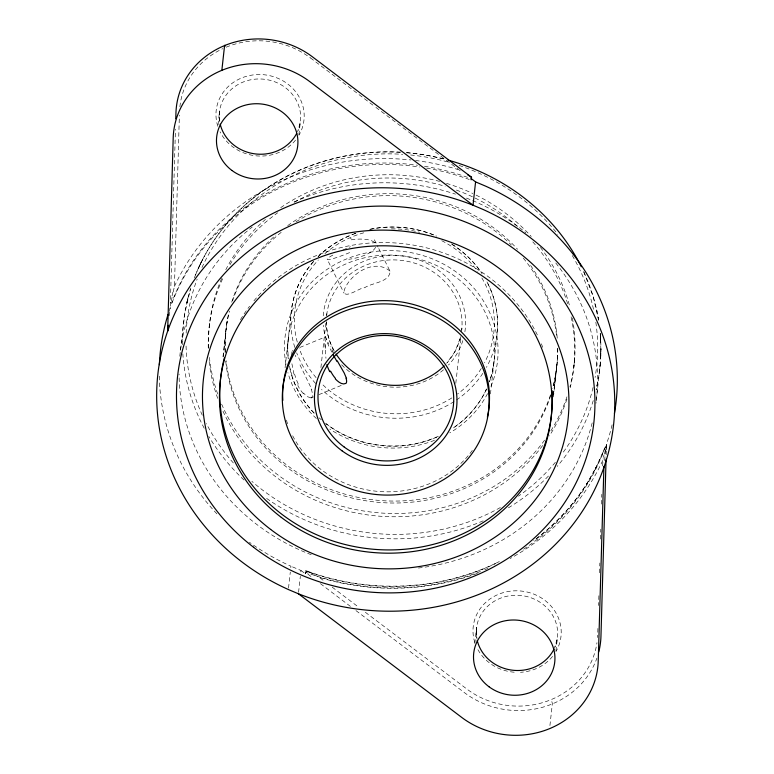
<?xml version="1.0" encoding="UTF-8"?>
<svg xmlns="http://www.w3.org/2000/svg" width="774" height="774" viewBox="0 0 774 774"><rect width="100%" height="100%" fill="white"/><g stroke="black" fill="none" stroke-linecap="round" stroke-linejoin="round"><path stroke-width="0.58" stroke-dasharray="3.87 2.9" d="M324.741 343.375L325.96 358.343M169.371 315.599L170.241 307.501M170.28 306.194L175.456 129.152M173.202 291.904L174.45 286.399L179.375 115.171M601.514 504.106L601.795 494.286M602.578 465.929L603.149 458.672M606.177 454.87L606.342 444.537A229.259 211.495 6.3 0 0 612.36 423.726M599.55 572.808L599.84 562.998M600.527 539.004L600.808 529.184M598.883 595.719L598.592 605.529M597.905 628.43L597.702 634.98A80.467 74.236 6.3 0 1 597.518 637.544M305.275 571.376L305.333 573.776L305.546 572.373L312.067 577.317M600.082 366.044L600.885 349.2L600.682 358.033L600.914 349.993L600.227 333.284L600.779 341.944L600.295 333.904M574.153 363.519L574.724 357.511L573.727 367.853L573.911 366.121M288.344 338.199L287.715 346.452L288.218 358.73M326.628 315.937L326.88 313.605M461.527 331.649L461.894 328.157M180.468 350.38L184.851 312.851L190.394 289.37M218.045 124.875L219.564 111.021L219.584 120.957L219.506 120.454M474.81 643.465L476.591 627.298L476.242 633.548L476.271 629.842L476.997 639.063M170.377 302.615L171.712 303.292L172.186 301.473A229.259 211.495 6.3 0 1 417.563 165.239M222.999 356.804L225.708 332.181M223.193 356.795L227.188 320.968M298.899 134.811L300.302 122.186L298.116 130.148M285.074 367.805L291.372 310.684C293.51 292.291 301.628 274.722 314.012 260.983M288.528 588.066L290.298 572.044M290.782 567.681L290.937 566.22A229.259 211.495 6.3 0 1 249.431 542.284M320.92 367.582L325.835 323.097M298.571 592.323L300.341 576.301M300.825 571.928L300.989 570.477L290.937 566.22M480.451 571.483A229.259 211.495 6.3 0 1 306.223 572.489L306.388 571.038A229.259 211.495 6.3 0 0 495.776 563.491M455.809 383.324L460.859 337.648M490.464 393.966L497.208 332.83C498.949 315.192 495.147 297.139 486.788 281.543M553.391 395.108L555.742 373.794M553.458 394.817L557.512 358.101M553.42 396.975L556.787 366.489M555.926 651.079L557.328 638.453L554.735 647.538L555.268 646.222M549.927 725.557L552.317 703.905A3.396 0.668 67.6 0 0 551.03 699.735M596.222 401.058L600.121 365.086L599.124 374.026M523.601 549.192A229.259 211.495 6.3 0 0 595.622 469.528L601.969 455.905L604.707 448.001A229.259 211.495 6.3 0 1 534.302 540.329M604.571 460.559L606.342 444.537M606.361 448.31C606.971 451.348 605.52 447.759 604.571 449.394M209.203 326.909L209.744 322.129M494.102 361.023L492.012 373.252L489.603 381.398L490.358 379.173M305.072 573.128L306.156 572.46M171.315 301.173L172.283 296.268M596.86 386.265L597.925 380.953L596.144 389.825M605.752 446.704L605.529 447.769M603.962 455.102L603.43 457.473M460.143 338.538L454.909 351.648L446.637 363.296M194.342 277.943C206.281 246.625 227.082 218.907 253.243 198.038M297.516 131.657L298.251 129.945M172.002 302.982L172.022 302.924A229.259 211.495 6.3 0 1 419.721 167.01M486.014 390.115L486.585 388.935C479.416 404.773 466.974 418.686 453.458 427.741M318.153 256.629C328.108 246.78 340.212 239.166 353.283 234.193M605.384 446.898L594.684 470.195L596.473 466.664L586.489 484.321L588.646 480.77C574.569 504.048 555.064 524.859 533.683 540.639M257.452 194.758C298.106 163.836 350.167 149.13 400.99 152.139M253.098 198.154L257.597 194.651M496.327 563.017L499.365 561.537M495.312 563.511C436.449 591.317 366.45 593.387 305.643 570.515M438.384 436.217C402.306 452.877 357.385 447.836 325.931 423.552M350.283 238.789L351.202 238.411M299.838 347.458L325.544 336.854L328.737 344.072M311.274 397.788L313.451 396.888M318.878 394.653L343.869 384.339M354.153 233.845L355.924 233.226M370.398 229.239C391.47 224.944 413.78 226.976 433.74 234.967M310.906 397.846L307.549 396.733L303.398 393.047M406.718 152.536L423.717 154.587L444.595 158.951M305.43 570.564L309.89 572.683M313.992 574.695L319.304 577.365L324.828 581.555M375.883 107.383L460.24 170.725M452.122 244.391C463.491 251.685 473.475 261.167 481.157 272.293M310.413 57.895L374.964 106.677M332.191 587.147L358.904 607.396M365.357 612.282L466.77 688.976A80.467 74.236 6.3 0 0 551.001 699.677A80.467 74.236 6.3 0 0 596.977 642.672M320.397 583.635L351.173 606.971M355.953 610.589L464.506 692.701A84.105 77.594 6.3 0 0 596.889 658.142M300.989 570.477L305.391 573.815M319.091 417.815L321.316 419.789M314.147 413.006C304.559 403.09 296.839 390.686 292.311 377.161L292.949 379.144L289.292 365.715M606.042 447.014L606.361 448.194M389.98 271.094C374.413 258.1 350.487 273.483 344.266 290.008C342.398 301.192 361.487 286.574 364.583 287.773C371.83 282.636 389.564 282.51 390.096 271.326L378.554 248.154M334.329 351.193C329.25 342.272 326.357 332.075 326.357 321.791M332.53 352.17L332.239 351.589M295.155 355.266L295.881 356.698M299.983 364.893L311.825 389.467M298.116 385.017L297.864 384.504M374.364 239.727L378.031 247.1M328.437 261.767L344.053 293.143M583.664 271.49L593.232 296.645L598.67 320.61L598.157 317.446M293.956 374.19L291.527 361.826M596.657 309.958L597.16 312.203M557.483 348.339A166.429 153.533 6.3 0 1 552.704 388.712M550.682 395.572A166.429 153.533 6.3 0 1 374.848 501.987A166.429 153.533 6.3 0 1 225.65 360.51M225.099 352.596A166.429 153.533 6.3 0 1 229.51 311.051M232.587 300.805A166.429 153.533 6.3 0 1 282.491 231.32M295.997 221.828A166.429 153.533 6.3 0 1 511.353 245.01M523.321 258.119A166.429 153.533 6.3 0 1 556.729 337.029M240.453 319.681A166.429 153.533 6.3 0 1 249.605 306.223M253.911 300.834A166.429 153.533 6.3 0 1 537.456 335.142M541.336 343.772A166.429 153.533 6.3 0 1 543.096 348.242M472.295 450.42A103.513 95.502 6.3 0 1 377.925 491.384A103.513 95.502 6.3 0 1 291.953 434.32M287.589 423.813A103.513 95.502 6.3 0 1 286.283 419.711M288.209 358.536A103.513 95.502 6.3 0 1 402.248 255.788A103.513 95.502 6.3 0 1 489.4 381.959M486.391 389.361A103.513 95.502 6.3 0 1 451.532 429.193M436.778 437.146A103.513 95.502 6.3 0 1 325.67 423.591M314.109 413.2A103.513 95.502 6.3 0 1 289.418 366.441M286.003 364.496A106.909 98.627 6.3 0 1 402.122 251.308A106.909 98.627 6.3 0 1 490.619 387.174M487.572 393.579A106.909 98.627 6.3 0 1 449.762 432.879M434.466 440.319A106.909 98.627 6.3 0 1 329.743 429.038M316.373 418.511A106.909 98.627 6.3 0 1 287.889 372.555M557.735 348.474A166.429 153.533 6.3 0 1 552.52 388.2M550.537 394.721A166.429 153.533 6.3 0 1 375.535 500.081A166.429 153.533 6.3 0 1 226.085 360.587M225.398 352.305A166.429 153.533 6.3 0 1 228.988 312.067M231.697 302.208A166.429 153.533 6.3 0 1 275.863 235.044M287.686 225.631A166.429 153.533 6.3 0 1 517.583 249.286M530.616 265.511A166.429 153.533 6.3 0 1 557.386 340.096M487.978 568.397A229.259 211.495 6.3 0 1 484.766 569.751M216.952 513.888A229.259 211.495 6.3 0 1 159.27 376.096M169.138 311.061A229.259 211.495 6.3 0 1 170.232 307.829M426.561 168.093A229.259 211.495 6.3 0 1 469.296 179.5M572.354 318.008A183.409 169.196 6.3 0 1 569.954 386.768M566.955 396.801A183.409 169.196 6.3 0 1 550.478 431.447M544.577 440.154A183.409 169.196 6.3 0 1 372.913 512.262A183.409 169.196 6.3 0 1 221.548 403.912M217.707 394.063A183.409 169.196 6.3 0 1 209.319 356.321M208.738 348.145A183.409 169.196 6.3 0 1 221.809 278.176M225.805 269.739A183.409 169.196 6.3 0 1 265.521 219.381M280.71 207.645A183.409 169.196 6.3 0 1 439.574 181.397M446.482 183.37A183.409 169.196 6.3 0 1 472.779 193.51M476.039 195.087A183.409 169.196 6.3 0 1 531.245 236.486M540.397 247.409A183.409 169.196 6.3 0 1 569.451 305.391M592.197 422.846A209.425 193.2 6.3 0 1 417.496 568.135M311.245 554.716A209.425 193.2 6.3 0 1 179.055 374.026M179.82 356.243A209.425 193.2 6.3 0 1 252.266 227.034M294.081 201.985A209.425 193.2 6.3 0 1 455.518 194.158M466.422 198.076A209.425 193.2 6.3 0 1 525.894 232.751M555.78 263.015A209.425 193.2 6.3 0 1 595.932 403.36M571.096 316.827A183.409 169.196 6.3 0 1 569.838 389.051M566.897 399.152A183.409 169.196 6.3 0 1 549.308 435.975M542.69 445.485A183.409 169.196 6.3 0 1 372.884 515.561A183.409 169.196 6.3 0 1 222.477 410.114M217.717 398.368A183.409 169.196 6.3 0 1 208.961 359.581M208.274 348.213A183.409 169.196 6.3 0 1 222.912 278.195M229.965 264.747A183.409 169.196 6.3 0 1 277.682 212.782M294.294 202.217A183.409 169.196 6.3 0 1 445.156 186.331M456.36 190.065A183.409 169.196 6.3 0 1 518.396 227.304M532.802 241.894A183.409 169.196 6.3 0 1 568.135 305.314M226.172 47.195A80.467 74.236 6.3 0 1 310.374 57.944M602.733 460.472A232.655 214.63 6.3 0 1 510.114 558.538M477.432 573.399A232.655 214.63 6.3 0 1 319.304 577.365M174.45 286.399A232.655 214.63 6.3 0 1 410.946 159.966M415.483 160.489A232.655 214.63 6.3 0 1 457.879 169.506M172.08 295.91A93.615 21.691 -82.5 0 1 173.018 291.498M179.887 106.754A80.467 74.236 6.3 0 1 222.835 48.656M219.661 121.518A40.761 37.597 6.3 0 1 264.05 79.229A40.761 37.597 6.3 0 1 298.174 130.167M217.823 126.326A44.157 40.732 6.3 0 1 264.534 74.807A44.157 40.732 6.3 0 1 298.919 135.257M295.552 140.113A44.157 40.732 6.3 0 1 220.058 131.803M605.278 450.333A93.615 13.884 -73.3 0 1 604.388 454.454M476.687 637.795A40.761 37.597 6.3 0 1 521.066 595.506A40.761 37.597 6.3 0 1 555.19 646.445M474.849 642.604A44.157 40.732 6.3 0 1 521.56 591.084A44.157 40.732 6.3 0 1 555.945 651.534M552.568 656.391A44.157 40.732 6.3 0 1 520.505 672.277M514.217 672.209A44.157 40.732 6.3 0 1 477.084 648.08M600.353 334.629A209.425 193.2 6.3 0 1 596.222 389.477M593.242 400.593A209.425 193.2 6.3 0 1 557.183 466.432M548.456 476.039A209.425 193.2 6.3 0 1 508.276 507.889M483.14 520.834A209.425 193.2 6.3 0 1 264.805 497.121M244.033 480.035A209.425 193.2 6.3 0 1 208.854 436.478M204.22 428.254A209.425 193.2 6.3 0 1 182.848 353.921M182.47 344.72A209.425 193.2 6.3 0 1 190.801 288.054M195.493 275.031A209.425 193.2 6.3 0 1 400.448 152.362M406.186 152.759A209.425 193.2 6.3 0 1 443.57 158.941M583.857 272.071A209.425 193.2 6.3 0 1 598.544 319.749M595.845 322.226A206.029 190.065 6.3 0 1 595.08 377.48M593.048 387.455A206.029 190.065 6.3 0 1 561.837 454.135M555.384 462.281A206.029 190.065 6.3 0 1 518.435 496.182M500.362 507.531A206.029 190.065 6.3 0 1 251.869 481.341M233.371 462.968A206.029 190.065 6.3 0 1 206.329 423.552M202.295 415.241A206.029 190.065 6.3 0 1 186.002 343.424M186.147 333.246A206.029 190.065 6.3 0 1 197.167 279.104M201.966 267.543A206.029 190.065 6.3 0 1 402.712 154.326M410.597 154.984A206.029 190.065 6.3 0 1 448.33 162.114M459.108 165.433A206.029 190.065 6.3 0 1 557.812 234.328M572.286 255.546A206.029 190.065 6.3 0 1 593.861 311.032M424.481 166.275A229.259 211.495 6.3 0 1 468.328 177.643M309.648 572.257A93.615 15.461 28.4 0 1 313.818 574.308M349.654 252.585A25.29 2.545 -23 0 1 328.679 259.609A25.29 2.545 -23 0 1 334.503 254.182M343.008 250.012A25.29 2.545 -23 0 1 350.438 246.742M375.603 247.196A25.31 9.414 -10.4 0 1 348.735 259.28M351.173 239.834A25.31 9.414 -10.4 0 1 375.758 244.265M291.759 355.566A24.962 2.728 81 0 1 292.214 350.97M298.174 383.827A24.981 9.191 72 0 1 294.584 374.161M303.379 393.656A24.991 10.391 72.3 0 1 297.835 385.558M311.196 388.925A24.903 6.782 56.3 0 1 311.061 398.088M292.659 350.903A24.981 0.687 62.6 0 1 292.978 351.019M325.37 348.368A24.062 1.413 88.2 0 1 325.641 339.738M333.633 352.973A24.275 2.206 61.9 0 1 330.633 346.723M486.962 281.862A103.513 95.502 6.3 0 1 486.401 367.427M482.831 373.339A103.513 95.502 6.3 0 1 321.5 389.428M315.637 383.507A103.513 95.502 6.3 0 1 296.665 352.838M294.797 347.391A103.513 95.502 6.3 0 1 314.06 260.906M318.085 256.668A103.513 95.502 6.3 0 1 357.482 232.674M369.566 229.394A103.513 95.502 6.3 0 1 436.604 236.138M451.368 243.907A103.513 95.502 6.3 0 1 482.192 273.832M481.854 277.963A100.117 92.367 6.3 0 1 484.572 362.696M481.264 368.492A100.117 92.367 6.3 0 1 457.569 393.995M451.881 397.884A100.117 92.367 6.3 0 1 321.539 383.536M316.082 377.625A100.117 92.367 6.3 0 1 299.248 348.445M297.274 342.069A100.117 92.367 6.3 0 1 318.356 259.967M324.887 253.669A100.117 92.367 6.3 0 1 365.589 232.306M391.373 228.872A100.117 92.367 6.3 0 1 419.663 232.297M441.761 240.695A100.117 92.367 6.3 0 1 477.519 271.316M460.598 336.68A67.928 62.665 6.3 0 1 447.295 362.561M333.691 350.051A67.928 62.665 6.3 0 1 326.338 321.897M326.676 315.192A67.928 62.665 6.3 0 1 401.058 260.335A67.928 62.665 6.3 0 1 461.72 330.063M323.232 315.86A71.324 65.8 6.3 0 1 402.809 256.068A71.324 65.8 6.3 0 1 464.545 333.778M462.833 340.618A71.324 65.8 6.3 0 1 448.475 365.038M443.579 369.74A71.324 65.8 6.3 0 1 341.44 364.593M332.007 352.218A71.324 65.8 6.3 0 1 323.3 325.254M187.792 298.793L186.553 304.114L188.198 297.119L187.792 298.793M199.073 266.759L198.56 267.823L202.643 259.474L199.073 266.759"/><path stroke-width="1.16" d="M606.061 459.137L600.953 636.421A84.105 77.594 6.3 0 1 598.766 651.94M175.766 118.761L175.94 113.052A84.105 77.594 6.3 0 1 224.576 45.579A84.105 77.594 6.3 0 1 312.386 56.783L471.347 177.111L471.076 179.839M168.306 325.312L167.658 331.137L173.202 137.811A84.105 77.594 6.3 0 1 221.848 70.328L224.576 45.579A3.396 0.668 67.6 0 1 225.476 45.966M471.182 178.552L475.584 181.9L473.011 205.207A229.259 211.495 6.3 0 0 176.104 310.732A229.259 211.495 6.3 0 0 288.373 589.527L298.416 593.784L461.768 717.45A84.105 77.594 6.3 0 0 549.579 728.653A84.105 77.594 6.3 0 0 598.225 661.18L603.933 466.383M475.584 181.9L485.627 186.147A229.259 211.495 6.3 0 1 614.43 413.461M467.796 174.953L468.347 175.282M468.628 175.446L471.637 177.314M335.316 378.941C337.948 381.543 342.108 385.413 346.026 383.353A23.704 7.072 46.9 0 0 346.036 378.186M337.309 360.907L344.217 373.02L346.558 378.563M330.372 371.714L330.082 371.123M552.114 390.706A166.429 153.533 6.3 0 1 371.085 549.037A166.429 153.533 6.3 0 1 224.334 357.946M282.839 400.381A103.513 95.502 6.3 0 1 393.415 301.009A103.513 95.502 6.3 0 1 487.368 417.167M221.848 70.328A84.105 77.594 6.3 0 1 309.658 81.531L473.011 205.207L483.063 209.454A229.259 211.495 6.3 0 1 595.322 488.249A229.259 211.495 6.3 0 1 298.416 593.784M159.386 364.699A229.259 211.495 6.3 0 1 168.093 314.312M296.665 133.438A40.761 37.597 6.3 0 1 255.343 153.92A40.761 37.597 6.3 0 1 220.203 124.169M554.097 648.912A40.761 37.597 6.3 0 1 512.843 670.245A40.761 37.597 6.3 0 1 477.219 640.446M448.011 160.112A209.425 193.2 6.3 0 1 581.303 266.778M337.019 361.506A24.304 3.377 60.1 0 1 333.313 354.927M335.423 378.351A24.304 11.639 73.2 0 1 330.682 371.268M329.695 371.646A24.275 12.432 75 0 1 326.899 364.554M444.141 365.909A67.928 62.665 6.3 0 1 336.042 354.008M281.33 517.409A166.429 153.533 6.3 0 0 549.995 425.903A166.429 153.533 6.3 0 0 325.815 255.159A166.429 153.533 6.3 0 0 281.33 517.409M231.968 170.483A40.761 37.597 6.3 0 0 297.497 147.437A40.761 37.597 6.3 0 0 242.146 106.144A40.761 37.597 6.3 0 0 231.968 170.483M488.994 686.751A40.761 37.597 6.3 0 0 554.523 663.715A40.761 37.597 6.3 0 0 499.162 622.422A40.761 37.597 6.3 0 0 488.994 686.751M253.533 547.237A209.425 193.2 6.3 0 0 592.265 433.701A209.425 193.2 6.3 0 0 311.341 217.533A209.425 193.2 6.3 0 0 253.533 547.237M270.677 529.445A183.409 169.196 6.3 0 0 566.752 428.603A183.409 169.196 6.3 0 0 319.71 240.433A183.409 169.196 6.3 0 0 270.677 529.445M321.626 473.465A103.513 95.502 6.3 0 0 488.055 414.941A103.513 95.502 6.3 0 0 347.458 310.064A103.513 95.502 6.3 0 0 321.626 473.465M344.217 447.043A67.928 62.665 6.3 0 0 453.09 407.84A67.928 62.665 6.3 0 0 360.258 339.68A67.928 62.665 6.3 0 0 344.217 447.043M341.992 450.787A71.324 65.8 6.3 0 0 456.312 409.63A71.324 65.8 6.3 0 0 358.836 338.054A71.324 65.8 6.3 0 0 341.992 450.787"/></g></svg>
